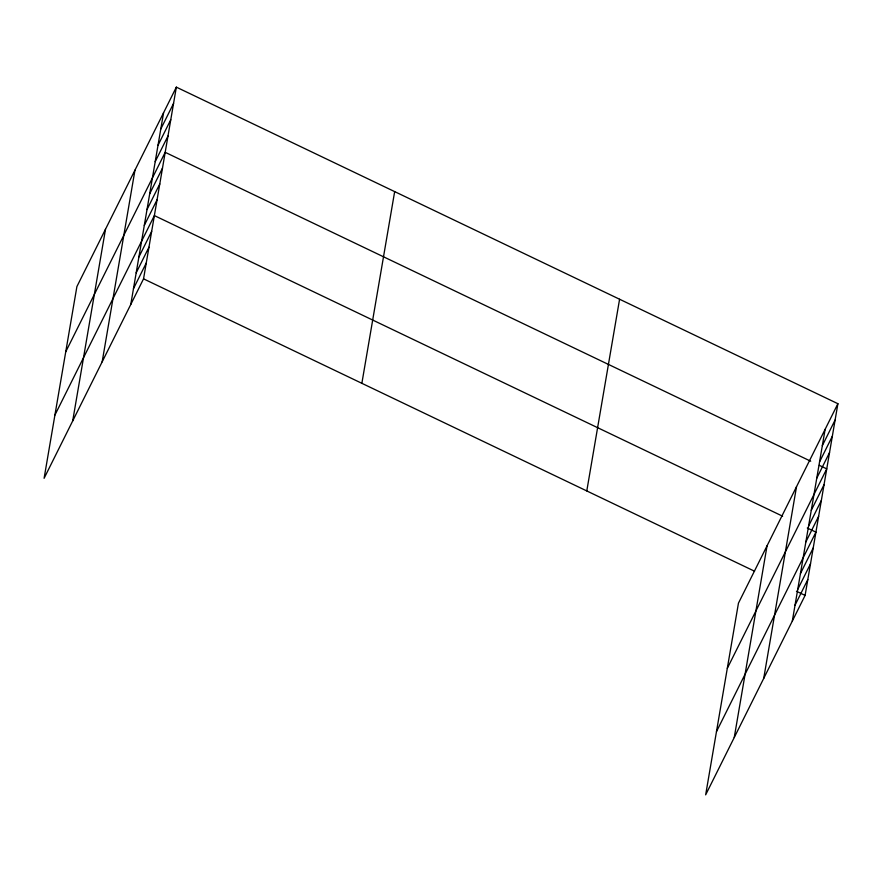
<?xml version="1.0" encoding="UTF-8"?>
<svg xmlns="http://www.w3.org/2000/svg" width="882" height="882" viewBox="0 0 882 882"><rect width="100%" height="100%" fill="white"/><g stroke="black" fill="none" stroke-linecap="round" stroke-linejoin="round"><path stroke-width="1.32" d="M72.699 420.935L105.498 229.243M102.169 361.829L134.968 170.138M130.768 304.477L163.567 112.775M176.345 87.142L76.899 286.595L44.1 478.298L143.546 278.844L176.345 87.142L837.9 403.702L805.101 595.405L705.655 794.858L738.454 603.156L837.9 403.702M361.863 383.306L394.662 191.615M586.784 490.932L619.583 299.241M734.254 737.495L767.053 545.804M763.724 678.39L796.523 486.699M792.323 621.038L825.122 429.336M160.778 129.07L173.556 103.437M157.988 145.365L170.766 119.731M155.199 161.66L167.977 136.026M65.753 351.775L165.188 152.321L810.712 461.209M149.708 193.764L162.486 168.131M146.996 209.585L159.785 183.952M144.295 225.395L157.073 199.762M54.927 415.036L154.372 215.583L782.621 516.202M138.882 257.026L151.66 231.393M136.181 272.847L148.959 247.214M133.469 288.657L146.247 263.023M822.333 445.63L835.111 419.997M819.543 461.925L832.321 436.292M816.754 478.22L829.532 452.587M727.308 668.336L826.743 468.882L819.345 465.343M811.264 510.325L824.042 484.692M808.551 526.146L821.34 500.513M805.85 541.956L818.628 516.323M716.482 731.597L815.927 532.144L807.295 528.009M800.437 573.587L813.215 547.954M797.736 589.408L810.514 563.774M795.024 605.217L807.802 579.584M143.546 278.844L754.529 571.205M796.468 591.271L805.101 595.405"/></g></svg>
